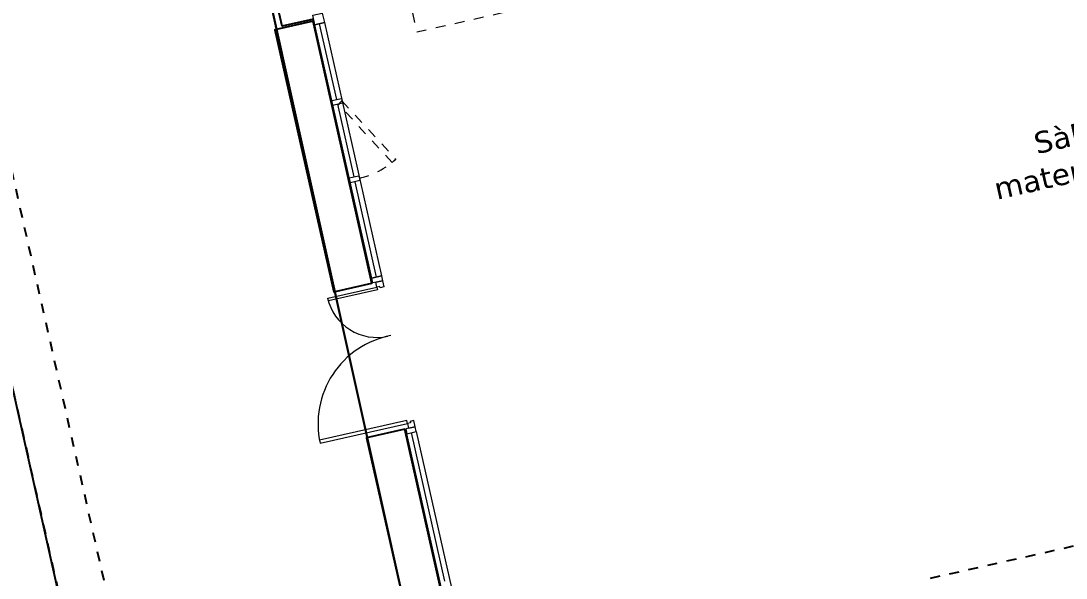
# Model space of a CAD drawing. Header units: metres. Extents: x 595893 to 596105, y 139631 to 139768.
# Drawn here: x 596012.12 to 596022.81, y 139680.79 to 139686.49 of the extents above; entities that cross this region are included whole.
import ezdxf

# ---------------------------------------------------------------- set-up
doc = ezdxf.new("R2010")
doc.units = ezdxf.units.M
doc.header["$MEASUREMENT"] = 0
doc.linetypes.add('01', pattern=[0.15, 0.1, -0.05])
doc.layers.add('01-MEN-CP-0.15', color=2, linetype='Continuous', lineweight=18)
for name, color, linetype in [('02-VU-CACHE-01-0.10', 133, '01'), ('06-TXT-DIVERS-0.20', 70, 'Continuous'), ('08-VU-0.13', 44, 'Continuous'), ('08-VU-0.20', 32, 'Continuous')]:
    doc.layers.add(name, color=color, linetype=linetype)
doc.styles.add('locaux 100', font='verdana.ttf', dxfattribs={"height": 0.22})

msp = doc.modelspace()

# ---------------------------------------------------------------- linework, layer by layer
at = {"layer": '01-MEN-CP-0.15', "color": 251, "true_color": 0x666666}
for p, q in [((596015.35, 139685.685), (596015.175, 139686.46)), ((596015.528, 139684.894), (596015.361, 139685.636)), ((596015.758, 139683.87), (596015.539, 139684.845)), ((596016.457, 139680.762), (596016.116, 139682.28))]:
    msp.add_line(p, q, dxfattribs=at)
at = {"layer": '01-MEN-CP-0.15', "color": 251, "linetype": '01', "true_color": 0x666666}
for points in [[(596016.168, 139686.376), (596019.763, 139687.184), (596019.676, 139687.575), (596016.08, 139686.766)], [(596015.953, 139685.076), (596015.917, 139685.042), (596015.367, 139685.638), (596015.404, 139685.672)]]:
    msp.add_lwpolyline(points, close=True, dxfattribs=at)
at = {"layer": '01-MEN-CP-0.15', "color": 251, "true_color": 0x666666}
for points in [[(596015.202, 139686.569), (596015.224, 139686.471), (596015.127, 139686.449), (596015.105, 139686.547)], [(596015.709, 139683.859), (596015.127, 139686.449), (596015.224, 139686.471), (596015.807, 139683.881)], [(596015.409, 139685.647), (596015.312, 139685.625), (596015.301, 139685.674), (596015.399, 139685.696)], [(596015.587, 139684.856), (596015.49, 139684.834), (596015.479, 139684.883), (596015.576, 139684.905)], [(596015.807, 139683.881), (596015.818, 139683.832), (596015.72, 139683.81), (596015.709, 139683.859)], [(596015.258, 139683.655), (596015.76, 139683.768), (596015.767, 139683.739), (596015.265, 139683.626)], [(596015.749, 139683.817), (596015.818, 139683.832), (596015.832, 139683.769), (596015.793, 139683.76), (596015.79, 139683.774), (596015.76, 139683.768)], [(596015.181, 139682.172), (596016.074, 139682.373), (596016.068, 139682.402), (596015.175, 139682.201)], [(596016.085, 139682.324), (596016.153, 139682.339), (596016.139, 139682.403), (596016.1, 139682.394), (596016.103, 139682.379), (596016.074, 139682.373)], [(596016.153, 139682.339), (596016.056, 139682.317), (596016.067, 139682.269), (596016.164, 139682.291)], [(596016.164, 139682.291), (596016.683, 139679.983), (596016.586, 139679.961), (596016.067, 139682.269)]]:
    msp.add_lwpolyline(points, close=True, dxfattribs=at)
at = {"layer": '01-MEN-CP-0.15', "color": 251, "linetype": '01', "true_color": 0x666666}
msp.add_arc((596015.404, 139685.672), 0.811, 282.6748, 312.6748, dxfattribs=at)
at = {"layer": '01-MEN-CP-0.15', "color": 251, "true_color": 0x666666}
for centre, radius, start, end in [((596015.76, 139683.768), 0.515, 192.6748, 282.6748), ((596016.074, 139682.373), 0.915, 100.7959, 192.6748)]:
    msp.add_arc(centre, radius, start, end, dxfattribs=at)
at = {"layer": '02-VU-CACHE-01-0.10', "color": 251, "true_color": 0x666666}
for p, q in [((596013.322, 139679.207), (596007.481, 139705.178)), ((596021.421, 139680.792), (596023.568, 139681.275))]:
    msp.add_line(p, q, dxfattribs=at)
msp.add_lwpolyline([(596010.322, 139706.309), (596006.907, 139705.541), (596012.854, 139679.101)], dxfattribs=at)
at = {"layer": '08-VU-0.13', "color": 251, "true_color": 0x666666}
msp.add_line((596012.854, 139679.101), (596005.494, 139711.824), dxfattribs=at)
at = {"layer": '08-VU-0.20'}
msp.add_lwpolyline([(596015.114, 139686.508), (596014.792, 139686.435), (596014.708, 139686.806), (596015.03, 139686.878)], dxfattribs=at)
for points in [[(596015.108, 139686.486), (596014.718, 139686.398), (596015.32, 139683.72), (596015.71, 139683.808)], [(596016.046, 139682.315), (596015.656, 139682.227), (596016.186, 139679.871), (596016.576, 139679.959)]]:
    msp.add_lwpolyline(points, close=True, dxfattribs=at)
at = {"layer": 'Defpoints'}
for points in [[(596014.622, 139671.238), (596032.925, 139675.354), (596024.809, 139711.443), (596023.44, 139711.135), (596022.439, 139715.654), (596013.49, 139713.55), (596014.045, 139711.082), (596009.479, 139710.055), (596016.19, 139679.852), (596012.854, 139679.101)], [(595960.892, 139701.458), (595970.687, 139659.195), (595977.747, 139661.175), (595980.851, 139647.635), (595993.882, 139650.685), (595993.975, 139650.156), (596027.155, 139654.666), (596027.355, 139654.693), (596029.556, 139655.122), (596027.887, 139662.499), (596025.555, 139661.955), (596023.069, 139673.102), (596014.622, 139671.238), (596012.854, 139679.101), (596016.186, 139679.871), (596009.479, 139710.055), (596014.037, 139711.118), (596013.49, 139713.551)]]:
    msp.add_lwpolyline(points, close=True, dxfattribs=at)

# ---------------------------------------------------------------- texts
at = {"layer": '06-TXT-DIVERS-0.20', "color": 251, "true_color": 0x666666, "insert": (596022.835, 139685.123), "char_height": 0.22, "width": 2.37148, "attachment_point": 5, "rotation": 12.6748, "style": 'locaux 100'}
msp.add_mtext('SàM\\Pmaternelle', dxfattribs=at)

doc.saveas('drawing.dxf')
